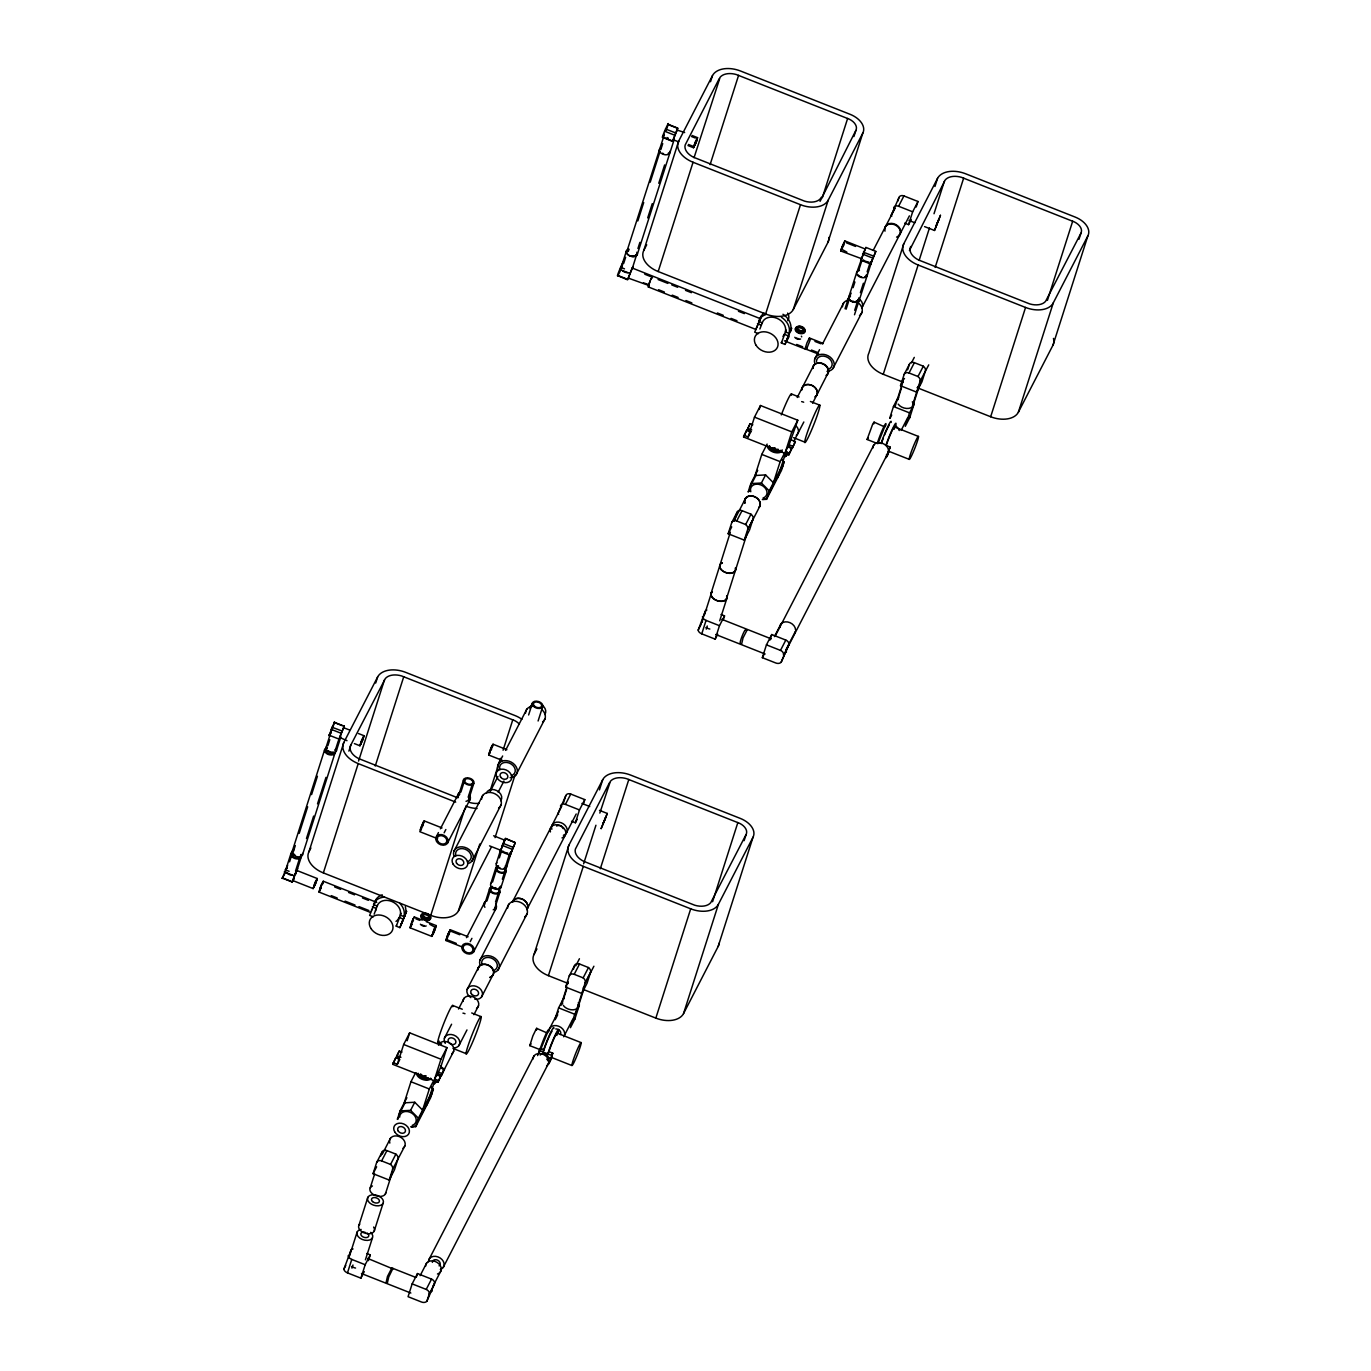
<?xml version="1.0" encoding="UTF-8"?>
<svg xmlns="http://www.w3.org/2000/svg" width="1371" height="1371" viewBox="0 0 1371 1371"><rect width="100%" height="100%" fill="white"/><g stroke="black" fill="none" stroke-linecap="round" stroke-linejoin="round"><path stroke-width="1.5" d="M314.525 885.974L313.136 888.597L292.811 880.559L294.628 874.852L296.89 870.482L317.215 878.52L316.118 882.033M313.136 888.597L314.61 884.072M370.41 912.383L318.912 892.024L320.454 887.191M320.3 887.345L323.282 881.227L323.11 882.307M347 740.683L339.614 737.409L343.555 727.693L349.228 729.869M343.675 727.693L343.521 728.687M363.178 738.815L359.939 745.79L361.019 742.277M358.465 733.536L364.001 735.713L362.921 739.243M391.643 1268.398L387.479 1276.452L386.108 1282.519M392.894 1268.895L367.599 1258.372M433.682 932.64L431.762 936.376L409.98 927.756L411.934 921.655M410.529 926.676L412.5 920.284M422.268 920.095L414.35 916.959L413.271 918.913M437.657 838.726L419.834 831.683L420.64 828.941M442.028 827.93L424.205 820.886L423.725 822.977M431.762 936.376L434.281 928.887M429.757 924.311L435.55 927.516M426.227 921.655L436.132 925.579L435.327 928.321M461.753 946.795L445.901 940.523L446.723 937.781M456.252 943.368L446.346 939.443L447.049 936.804M448.797 932.486L449.842 930.806L449.465 932.486M447.906 934.559L450.271 929.727L449.38 933.051M502.523 760.494L488.659 755.01L490.201 750.177M491.949 746.167L493.029 744.213L492.206 746.972M501.015 849.883L504.699 840.149L504.545 841.16M540.722 1049.895L529.772 1045.645L532.891 1035.842L536.558 1028.319L547.492 1033.151M536.781 1028.319L536.489 1030.049M540.5 1049.895L547.509 1032.569M607.284 813.449L601.149 828.598L607.284 813.449L599.487 810.364M649.031 285.545L628.226 278.09L632.168 268.013L760.494 318.74L756.295 328.457M632.305 268.013L632.134 269.024L636.572 254.817M756.124 329.537L648.26 286.916L649.391 283.026M649.014 284.757L643.462 282.837M678.731 141.899L673.178 139.705L676.88 129.971L684.66 132.559M677.257 129.628L677.103 130.639M695.303 144.212L693.52 147.742L694.977 143.218M694.908 145.12L694.086 145.857M692.047 135.472L697.582 137.666L696.794 140.288M747.178 629.872L743.031 637.926L741.642 643.993M818.933 354.266L805.068 348.782L807.022 342.681L809.438 337.986L823.303 343.47M806.576 349.074L810.518 339.014M806.611 348.371L806.748 347.497M809.438 337.986L809.267 339.065M861.554 258.691L840.851 251.013L841.64 248.391M846.832 252.093L841.417 249.111M856.858 272.332L865.118 248.956L844.93 240.936L844.125 243.558M861.177 259.033L861.331 258.039M876.035 443.004L867.089 439.474L872.796 423.879L874.098 422.148L884.809 426.981M874.098 422.148L873.807 423.879M877.834 443.724L884.843 426.398M934.525 230.465L940.455 215.316L934.525 230.465L924.585 226.626M492.446 746.167L492.258 745.584M697.016 139.551L696.194 140.288M745.687 630.386C745.498 626.787 738.798 643.273 740.391 643.496M844.347 242.821L842.719 245.443M287.67 865.272L282.237 878.434M333.119 726.544L334.524 722.003M515.222 842.754L509.875 855.761L515.222 842.754L505.419 838.281L500.192 851.562M399.886 927.619L406.57 911.338L399.886 927.619L396.219 926.179L396.545 925.151M781.641 341.945L781.367 342.939L786.234 330.085M330.805 732.268L328.954 735.696L334.49 722.003M621.2 268.716C629.049 246.403 610.643 290.035 620.36 270.841M666.066 130.502C674.463 107.983 656.572 148.616 664.387 134.221M505.402 838.692L515.119 842.462M865.906 247.671L860.748 260.37M875.812 251.407L870.379 264.569L875.812 251.407L865.804 247.363M316.427 881.142L316.77 879.616L315.827 881.142M360.727 743.168L360.384 744.693L361.721 742.277M363.212 738.335L363.555 736.827L362.218 739.243M322.459 883.987L322.836 882.307L321.808 883.987M423.382 823.645L423.433 822.274M351.97 1268.158L352.981 1265.022M648.723 285.117L649.083 284.174L648.569 285.785L649.306 285.117M652.185 277.987L652.476 277.062M706.254 629.135L707.265 625.999M297.627 868.614L292.126 882.153L293.925 878.914M344.361 725.91L338.826 739.62L340.676 736.176M667.985 124.504L677.84 128.394L672.561 141.384L662.741 137.391M632.956 266.694L627.575 279.838L617.858 275.691M291.046 853.293L285.871 869.471A5.467 3.445 17.7 0 0 285.751 871.288L285.271 872.573M292.263 851.237L324.773 749.337M289.572 861.828L292.143 853.722M326.092 747.298L331.268 731.12M293.36 851.682L295.313 845.564M299.221 833.328L307.67 806.834M311.577 794.614L317.421 776.26M327.858 745.721L329.794 739.655M295.536 871.013L300.06 856.841M306.47 838.504L313.633 816.071M317.524 803.852L325.99 777.357M296.633 871.459L301.157 857.286M335.107 750.862L338.346 740.751M302.374 855.23L334.901 753.33M336.221 751.308L340.745 737.135M491.178 847.449L458.48 910.807A22.724 14.361 17.7 0 1 430.768 915.348L323.35 872.899A22.673 14.327 17.7 0 1 308.955 851.751L343.83 742.465L377.625 676.983A23.033 14.567 17.7 0 1 405.713 672.373L515.205 715.645A20.137 12.733 17.7 0 1 521.888 719.329M348.885 751.137L350.822 745.053L385.285 678.628A15.561 9.837 17.7 0 1 401.6 675.937L514.519 720.546A12.665 8.003 17.7 0 1 519.386 724.179M375.688 683.049L377.625 676.983M358.568 761.059L384.48 679.862M323.35 872.899L358.225 763.596A22.673 14.327 17.7 0 1 343.83 742.465M375.26 766.012L403.76 676.691M375.14 902.752L376.237 899.342L369.622 915.4L373.272 916.839M374.163 914.131L377.196 906.025A12.408 9.563 27.3 0 1 391.626 901.398A12.408 9.563 27.3 0 1 400.195 915.108L403.862 916.565A16.366 12.613 27.3 0 0 399.612 903.095M396.288 926.162L401.137 913.292M621.286 267.019L626.461 250.824M626.993 251.047L664.198 135.078M623.685 263.403L625.622 257.337M637.841 220.92L643.702 202.565M650.214 182.189L659.965 151.615M660.788 149.679L662.724 143.612M463.672 779.499L458.497 795.694A5.467 3.445 17.7 0 0 458.377 797.511M460.896 792.078L464.769 779.928M637.943 248.494L639.897 242.376M647.712 217.92L652.253 203.662M658.765 183.268L664.627 164.931M637.104 255.04L674.326 139.088M468.162 797.236L472.687 783.064A4.267 2.691 17.7 0 0 467.837 778.625A4.267 2.691 17.7 0 0 465.677 782.807A4.267 2.691 17.7 0 0 472.687 783.064M430.768 915.348L465.009 808.085M468.625 799.687L473.783 783.492A5.467 3.445 17.7 0 0 467.58 777.82A5.467 3.445 17.7 0 0 464.82 783.184A5.467 3.445 17.7 0 0 473.783 783.492M643.804 250.396L678.679 141.11L712.474 75.628A23.033 14.567 17.7 0 1 740.546 71.018L850.037 114.29A20.137 12.733 17.7 0 1 862.822 133.073L827.947 242.376L793.312 309.452A22.724 14.361 17.7 0 1 765.618 313.993L658.183 271.544A22.673 14.327 17.7 0 1 643.804 250.396L646.701 244.792M440.965 1075.858L438.549 1080.537L434.641 1079.011L437.075 1074.316L440.965 1075.858L438.017 1082.216L392.74 1064.324L395.756 1057.829L399.835 1059.423L397.333 1064.256L393.271 1062.645M395.756 1057.829L392.74 1064.324M399.047 1058.412L396.339 1057.349L396.87 1055.67L399.269 1051.009L401.994 1052.088M399.269 1051.009L396.339 1057.349M710.521 81.712L712.474 75.628M397.333 1064.256L403.657 1044.479L409.655 1032.843L446.963 1047.598L440.657 1067.358L436.544 1075.978L437.075 1074.316M407.136 1040.76L409.655 1032.843M490.115 790.827L500.484 758.352M503.071 750.228L512.788 719.792M694.052 157.682L720.118 77.273A15.561 9.837 17.7 0 1 736.45 74.582L849.352 119.191A12.665 8.003 17.7 0 1 856.275 129.354L853.893 136.569M658.183 271.544L693.058 162.258A22.673 14.327 17.7 0 1 678.679 141.11M373.083 1173.696L376.648 1162.505L381.978 1152.188A4.267 3.29 27.3 0 1 386.93 1150.595L395.876 1154.125A5.278 4.062 27.3 0 1 397.916 1159.043L394.505 1169.737L389.175 1180.054L373.083 1173.696L376.631 1166.807M364.275 1271.603L360.899 1278.166L347.48 1272.871A5.278 3.342 17.7 0 1 343.898 1269.1L351.01 1250.181A4.267 2.691 17.7 0 1 353.05 1248.93M370.204 1187.886L374.66 1173.919M458.48 910.807L479.799 844.022M358.945 1225.228L367.856 1197.294M380.778 1155.907L381.978 1152.188M348.56 1257.875L351.01 1250.181M349.571 1255.785L357.197 1231.861M347.48 1272.871L351.764 1259.418A5.278 3.342 17.7 0 1 348.183 1255.647M406.879 1097.691L400.041 1110.938L397.35 1119.387L398.138 1117.862A10.454 8.055 27.3 0 0 398.395 1118.685M415.396 1073.133L410.957 1081.736L404.222 1102.85L414.762 1102.25L422.594 1110.116L429.329 1088.985L433.767 1080.399M528.623 714.959L532.496 702.826M495.034 837.647L515.068 774.906M710.092 164.657L738.592 75.336M389.175 1180.054L392.586 1169.36L404.976 1145.659M385.422 1193.901L392.432 1171.965M374.163 1231.244L383.075 1203.31A8.209 5.193 17.7 0 0 373.735 1194.775A8.209 5.193 17.7 0 0 369.57 1202.83A8.209 5.193 17.7 0 0 383.075 1203.31M365.423 1259.812L372.432 1237.876M538.1 720.992L542.608 706.819A5.467 3.445 17.7 0 0 536.404 701.147A5.467 3.445 17.7 0 0 533.645 706.493A5.467 3.445 17.7 0 0 542.608 706.819M360.899 1278.166L365.183 1264.73L370.273 1254.876L366.76 1253.488M368.422 1260.652L370.273 1254.876M496.302 863.524L500.826 849.352M490.767 883.729L495.925 867.535M489.738 888.339L484.58 904.534A5.467 3.445 17.7 0 0 484.34 905.391M499.352 857.886L501.289 851.802M492.515 882.136L497.039 867.963M486.979 900.918L490.852 888.768M411.506 1126.893L415.721 1126.654L418.412 1118.205L433.356 1089.26L430.734 1086.655M434.641 1079.011L440.965 1059.235L446.963 1047.598M435.207 1079.08L426.998 1104.803A10.66 8.209 27.3 0 1 425.576 1105.643M433.356 1089.26L430.648 1097.708L415.721 1126.654M509.841 852.916L505.316 867.072A4.267 2.691 17.7 0 0 505.419 865.667M502.352 879.188L504.939 871.099M438.017 1082.216L438.549 1080.537M495.531 902.015L498.753 891.904M506.43 867.517L511.589 851.322M500.878 887.723L506.053 871.528M494.691 908.527L499.867 892.332M437.692 1073.75L441.582 1075.292L442.113 1073.613L438.223 1072.088M583.635 803.286L584.8 799.619L570.747 794.066A4.267 3.29 27.3 0 0 565.795 795.66L558.186 813.089A5.278 4.062 27.3 0 0 558.58 814.408M563.515 802.772L565.795 795.66M412.157 1283.873L408.061 1296.692L421.48 1302.004A5.278 4.062 27.3 0 0 426.878 1301.268L434.487 1283.822A4.267 3.29 27.3 0 0 431.539 1279.109L417.487 1273.556L412.157 1283.873L426.21 1289.426A4.267 3.29 27.3 0 1 429.157 1294.138L426.878 1301.268M416.321 1277.224L417.487 1273.556M571.553 821.246L575.392 822.754L579.47 809.935L584.8 799.619M568.297 983.521L548.4 975.655A22.673 14.327 17.7 0 1 534.022 954.507L568.896 845.204L602.692 779.739A23.033 14.567 17.7 0 1 630.78 775.129L740.271 818.401A20.137 12.733 17.7 0 1 753.039 837.184L718.164 946.47L683.546 1013.563A22.724 14.361 17.7 0 1 655.835 1018.105L584.217 989.811M599.453 789.867L602.692 779.739M583.618 863.816L595.939 825.239M599.83 813.072L610.335 781.384A15.561 9.837 17.7 0 1 626.667 778.694L739.586 823.303A12.665 8.003 17.7 0 1 746.492 833.465L744.11 840.68M548.4 975.655L583.292 866.352A22.673 14.327 17.7 0 1 568.896 845.204M760.237 319.546L761.333 316.135L754.718 332.176L758.369 333.633M759.877 328.989L762.293 322.802A12.408 9.563 27.3 0 1 776.723 318.192A12.408 9.563 27.3 0 1 785.292 331.902L788.959 333.342A16.366 12.613 27.3 0 0 781.436 317.232M765.618 313.993L800.493 204.707A22.724 14.361 17.7 0 0 828.204 200.166L862.822 133.073M537.603 1055.601L540.38 1048.249L544.081 1049.723A12.408 1.028 -68.4 0 1 552.067 1031.249M538.529 1054.059L540.38 1048.249M600.309 868.768L628.826 779.448M554.947 1019.39L558.614 1007.874L562.847 999.665A5.278 3.342 17.7 0 1 564.218 998.465M565.675 987.103L569.256 975.912L574.569 965.595A4.267 3.29 27.3 0 1 579.539 964.002L588.485 967.549A5.278 4.062 27.3 0 1 590.507 972.467L587.096 983.161L581.784 993.461L565.675 987.103L568.331 981.944M561.013 1005.423L566.874 986.914M563.447 999.305L566.634 989.331M573.386 969.331L574.569 965.595M791.787 448.523L789.37 453.201L785.48 451.659L787.897 446.98L791.787 448.523L788.839 454.881L743.562 436.989L746.578 430.477L750.657 432.088L748.155 436.921L744.093 435.31M746.578 430.477L743.562 436.989M751.239 431.608L747.161 429.997L750.108 423.673L752.816 424.753M820.047 201.348L855.83 130.485M750.108 423.673L747.161 429.997M822.36 197.595L847.638 118.437M748.155 436.921L754.478 417.144L760.477 405.508L797.785 420.246L788.514 446.415L792.404 447.957L795.369 441.565L791.478 440.022M550.251 1060.863L552.719 1053.134L548.846 1063.879L551.708 1057.538A12.408 1.028 -68.4 0 1 552.719 1053.134L548.931 1051.626L547.783 1053.871A16.366 1.354 -68.4 0 1 555.769 1033.837A16.366 1.354 -68.4 0 1 558.186 1032.534M759.226 409.466L760.477 405.508M793.312 309.452L828.204 200.166M781.316 342.956L784.966 344.412L791.65 328.115L790.536 331.611M579.162 1005.646L574.723 1014.232L570.439 1027.684L574.86 1019.099L579.162 1005.646A4.267 2.691 17.7 0 0 578.254 1002.767M728.172 533.765L731.754 522.574L737.067 512.257A4.267 3.29 27.3 0 1 742.037 510.663L750.982 514.211A5.278 4.062 27.3 0 1 753.022 519.129L749.611 529.806L744.282 540.123L728.172 533.765L731.72 526.892M590.507 972.467L585.194 982.784L575.083 1014.883A8.209 5.193 17.7 0 0 575.443 1013.563M717.719 634.225L715.182 639.143L701.763 633.848A5.278 3.342 17.7 0 1 698.182 630.077L705.294 611.158A4.267 2.691 17.7 0 1 706.87 610.009M578.031 1007.308L584.389 987.377M701.609 622.691L705.294 611.158M711.241 592.752L730.349 532.188M704.488 614.774L711.48 592.838M734.685 519.712L737.067 512.257M701.763 633.848L706.048 620.395A5.278 3.342 17.7 0 1 702.466 616.624M757.7 470.356L750.862 483.603L748.172 492.052L748.96 490.527A10.454 8.055 27.3 0 0 749.217 491.349M767.109 444.084L761.779 454.401L755.044 475.514L765.584 474.914L773.415 482.763L780.15 461.65L784.589 453.064M744.282 540.123L747.692 529.446L753.022 519.129M726.459 598.767L747.503 532.119M719.706 620.789L726.699 598.853M715.182 639.143L719.467 625.707L724.539 615.87L721.026 614.482M723.322 619.709L724.539 615.87M762.327 499.558L766.543 499.318L769.234 490.869L784.178 461.924L781.556 459.302M785.48 451.659L791.787 431.882L797.785 420.246M785.412 453.664L777.82 477.468A10.66 8.209 27.3 0 1 776.414 478.308M784.178 461.924L781.47 470.373L766.543 499.318M788.839 454.881L789.37 453.201M792.404 447.957L795.369 441.565M845.033 308.732L856.824 272.075M846.13 309.178L849.369 299.049M853.088 287.67L854.904 281.998M858.606 270.738L861.845 260.627M854.699 310.274L857.92 300.163M860.388 292.691L863.422 283.214M867.158 271.835L870.396 261.724M854.51 314.764L859.034 300.592M859.086 300.712L872.145 260.13A5.467 3.445 17.7 0 1 871.562 260.867M891.75 216.292A5.278 4.062 27.3 0 1 891.373 214.973L898.965 197.527A4.267 3.29 27.3 0 1 903.917 195.933L917.97 201.486L916.222 206.987M897.834 201.091L898.965 197.527M762.345 657.686L766.44 644.85L771.77 634.533L785.806 640.086A4.267 3.29 27.3 0 1 788.771 644.798L781.162 662.244A5.278 4.062 27.3 0 1 775.763 662.981L762.345 657.686L764.127 654.241M770.005 640.034L771.77 634.533M904.723 223.113L908.562 224.638L912.658 211.802L917.97 201.486M655.835 1018.105L690.71 908.819A22.724 14.361 17.7 0 0 718.421 904.26L753.039 837.184M917.062 387.667L990.667 416.75A22.724 14.361 17.7 0 0 1018.379 412.208L1052.997 345.132L1087.889 235.829A20.137 12.733 17.7 0 0 1075.104 217.046L965.612 173.774A23.033 14.567 17.7 0 0 937.524 178.384L903.746 243.867L868.854 353.152A22.673 14.327 17.7 0 0 883.25 374.3L903.146 382.166M909.436 250.516L945.185 180.029A15.561 9.837 17.7 0 1 961.517 177.339L1074.418 221.948A12.665 8.003 17.7 0 1 1081.325 232.11L1078.943 239.325M781.162 662.244L788.771 644.798M934.953 186.49L937.524 178.384M712.594 901.707L737.855 822.531M919.118 260.439L929.469 227.946M934.011 213.739L944.379 181.263M883.25 374.3L918.124 264.997A22.673 14.327 17.7 0 1 903.746 243.867M683.546 1013.563L718.421 904.26M935.159 267.414L963.659 178.093M889.779 418.035L893.464 406.519L897.697 398.31A5.278 3.342 17.7 0 1 898.691 397.299M900.524 385.748L904.089 374.557L909.419 364.24A4.267 3.29 27.3 0 1 914.371 362.664L923.317 366.194A5.278 4.062 27.3 0 1 925.356 371.113L921.946 381.806L916.616 392.123L900.524 385.748L903.181 380.59M895.246 406.005L902.975 381.584M901.467 387.976L897.645 399.955A8.209 5.193 17.7 0 1 898.536 398.841M907.619 369.844L909.419 364.24M913.994 404.291L909.556 412.877L905.271 426.33L909.71 417.744L913.994 404.291A4.267 2.691 17.7 0 0 913.72 402.131M912.469 405.542L920.027 381.429L928.733 364.875M912.863 405.97L921.141 380.024M990.667 416.75L1025.559 307.464A22.724 14.361 17.7 0 0 1053.271 302.905L1087.889 235.829M1047.427 300.352L1072.688 221.194M1018.379 412.208L1053.271 302.905M887.568 454.692L886.163 457.708L890.036 446.963L886.266 445.472A12.408 1.028 -68.4 0 1 892.315 430.271A12.408 1.028 -68.4 0 1 894.149 429.277M332.485 728.549L331.902 730.058M664.541 131.205L674.412 135.095M872.436 257.988L862.565 254.081M314.233 885.066L313.582 887.483L316.393 881.604M320.06 888.305L319.683 890.653M322.134 884.963L322.802 883.318M420.297 829.609L420.983 827.964M693.949 145.789L695.337 142.036M489.807 751.291L489.087 753.93L489.738 753.073M491.881 747.949L492.549 746.304M697.154 139.602L695.234 144.641M435.652 927.653L433.065 934.285M841.28 249.059L841.948 247.483M371.438 910.344L371.781 909.333M360.762 742.705L361.396 741.283M420.726 828.375L421.377 826.867M422.645 825.719L423.056 824.622M696.759 140.75L695.765 143.372M412.808 921.792L413.459 920.284M649.151 283.591L649.854 281.758M649.408 283.18L650.368 280.421M435.241 928.887L434.179 931.68M446.792 937.216L447.46 935.69M448.728 934.559L449.122 933.462M841.674 247.911L842.308 246.489M843.456 245.443L843.833 244.449M350.822 745.053L350.308 746.372A15.184 9.597 17.7 0 0 358.619 758.557L457.708 797.819M361.224 741.42L361.755 740.1M362.184 741.42L362.715 740.1M314.439 884.209L315.501 881.604M315.913 882.89L314.867 885.495M421.223 827.004L421.788 825.582M422.251 827.004L422.799 825.582M490.047 750.331L490.612 748.909M491.075 750.331L491.641 748.909M433.767 930.395L432.208 935.296L432.842 934.422M447.306 935.845L448.437 933.051M448.334 935.845L448.883 934.422M788.856 335.964L787.914 338.329M842.154 246.626L842.668 245.306M843.096 246.626L843.628 245.306M910.738 246.454L910.224 247.774A15.184 9.597 17.7 0 0 918.519 259.959L1029.621 303.882A15.252 9.631 17.7 0 0 1045.627 301.26L1080.896 233.241M361.79 740.237L364.001 735.713M315.004 883.027L317.215 878.52M320.865 885.923L321.431 884.552M320.763 888.716L321.277 887.191M695.371 142.19L695.868 140.75M421.822 825.719L423.399 821.966M650.214 280.798L650.917 279.136M490.647 749.046L491.178 747.538M295.091 873.995L295.502 873.104M320.386 889.282L320.831 888.305M695.8 141.179L697.582 137.666M650.779 279.427L651.431 277.987M376.888 906.471L377.436 905.237M422.285 824.622L424.067 820.886M421.12 829.609L421.737 827.964M444.135 832.814L445.849 829.506M412.448 920.695L413.065 919.05M411.9 924.037L410.752 926.385M411.283 925.682L411.831 924.448M491.109 747.949L491.726 746.304M434.23 929.298L434.847 927.653M447.203 938.45L447.82 936.804M470.219 941.654L471.915 938.347M788.942 333.753L786.354 341.122L787.434 339.357M843.131 244.449L844.793 240.936M842.634 247.483L840.851 251.013M319.717 890.944L320.197 889.95M651.328 278.21L651.876 277.062M420.64 830.603L421.308 828.941M491.555 746.972L492.223 745.293M490.133 752.268L488.659 755.01M412.877 919.718L414.213 916.959M434.658 928.321L435.327 926.659M446.706 939.443L447.374 937.781M842.24 248.391L841.297 249.899M331.816 727.144L341.756 730.897M863.319 252.195L873.241 255.983M282.272 878.434L284.877 873.447M308.955 851.751L310.891 848.015M719.312 78.507L685.157 145.018A15.184 9.597 17.7 0 0 693.452 157.219L804.554 201.126A15.252 9.631 17.7 0 0 820.561 198.504L821.349 197.287M436.509 836.327L438.446 832.574M440.382 828.821L458.771 793.175M447.357 843.405A6.495 5.004 27.3 0 0 441.856 834.613A6.495 5.004 27.3 0 0 436.595 841.571A6.495 5.004 27.3 0 0 447.357 843.405L470.219 799.104M497.827 765.344L502.643 756.004M505.556 750.383L526.824 709.15M453.818 851.545L482.815 795.334M490.338 791.221L497.999 776.363M498.17 792.198L503.945 781.007M516.079 774.804L545.092 718.593M472.07 860.988L501.083 804.794M466.466 937.661L484.854 902.015M784.966 344.412L788.856 336.872M473.441 952.245A6.495 5.004 27.3 0 0 467.939 943.454A6.495 5.004 27.3 0 0 462.661 950.411A6.495 5.004 27.3 0 0 473.441 952.245L496.302 907.945M398.704 1115.171L405.268 1102.421M479.884 960.368L508.898 904.175M382.235 1154.262L390.529 1138.187M467.065 989.536L478.89 966.658M565.606 834.493L526.892 909.504A8.209 6.324 27.3 0 0 522.951 899.41A8.209 6.324 27.3 0 0 512.394 902.067L551.142 827.021M551.776 825.839L561.733 806.217M458.531 1009.005L464.066 998.294M444.393 1038.19L451.59 1024.223M560.465 805.977A4.267 3.29 27.3 0 1 565.435 804.383L570.747 794.066M376.648 1162.505A4.267 3.29 27.3 0 1 381.618 1160.911L386.93 1150.595M400.041 1110.938L410.58 1110.356L414.762 1102.25M392.586 1169.36A5.278 4.062 27.3 0 0 390.564 1164.442L395.876 1154.125M441.908 1074.11L453.715 1051.214M481.529 997.025L493.337 974.13M566.223 833.328L576.197 813.997M417.058 1122.421L432.002 1093.492M441.582 1075.292L444.547 1068.9L440.657 1067.358M473.903 1014.694L478.513 1005.766M458.857 1045.679L466.98 1029.929M343.898 1269.1L345.783 1265.45M498.153 969.828L527.167 913.634M575.392 822.754L577.157 819.327M814.734 359.031L819.55 349.674M822.463 344.052L843.731 302.82M749.526 487.836L756.106 475.086M797.219 397.504L813.689 365.354M891.373 214.973L894.92 208.084M851.168 293.12L847.278 300.66A8.209 6.324 27.3 0 1 849.215 298.073M873.327 250.173L894.92 208.392M734.565 519.678L745.618 498.256M893.635 207.844A4.267 3.29 27.3 0 1 898.605 206.25L903.917 195.933M731.754 522.574A4.267 3.29 27.3 0 1 736.707 520.98L742.037 510.663M750.862 483.603L761.402 483.02L765.584 474.914M609.547 782.618L575.374 849.129A15.184 9.597 17.7 0 0 583.669 861.314L694.789 905.237A15.252 9.631 17.7 0 0 710.795 902.598L746.047 834.579M747.692 529.446A5.278 4.062 27.3 0 0 745.653 524.527L750.982 514.211M812.609 403.194L828.153 372.826M861.725 308.149L909.384 215.881M749.029 527.167L760.082 505.745M793.655 441.582L803.834 421.994M832.985 368.473L861.999 312.28M698.182 630.077L700.992 624.61A4.267 2.691 17.7 0 1 701.198 624.302M767.897 495.085L782.824 466.157M908.562 224.638L911.218 219.48M534.022 954.507L536.918 948.886M575.751 965.887L579.436 958.74M569.256 975.912A4.267 3.29 27.3 0 1 574.209 974.318L579.539 964.002M420.143 1275.63L426.604 1263.119M428.695 1260.035L534.107 1055.807M549.24 1029.313L558.443 1011.455M555.169 1019.681L557.706 1014.763M544.081 1049.723L542.933 1051.951A16.366 1.354 -68.4 0 1 550.199 1033.426A16.366 1.354 -68.4 0 1 553.781 1028.627M585.194 982.784A5.278 4.062 27.3 0 0 583.155 977.866L588.485 967.549M426.21 1289.426L431.539 1279.109M587.439 978.723L593.9 966.229M432.756 1286.684L441.051 1270.609M429.157 1294.138L434.487 1283.822M443.159 1267.524L548.571 1063.279M564.458 1035.328L572.752 1019.27M911.509 362.749L914.286 357.385M904.089 374.557A4.267 3.29 27.3 0 1 909.042 372.981L914.371 362.664M774.426 636.607L780.87 624.113M775.061 636.384L873.841 444.975M890.019 418.326L891.716 415.036M920.027 381.429A5.278 4.062 27.3 0 0 917.987 376.511L923.317 366.194M783.441 655.115A4.267 3.29 27.3 0 0 780.493 650.402L785.806 640.086M786.114 649.443L795.334 631.585A8.209 6.324 27.3 0 1 794.58 633.059M784.623 653.333L888.288 452.464M901.141 430.408L907.585 417.915M677.754 128.137L667.9 124.23M340.351 736.758L339.597 737.752M293.565 879.548L292.931 880.559M649.066 285.836L648.26 286.916M319.991 890.087L319.049 892.024M410.786 926.676L410.118 927.756M435.053 927.516L436.132 925.579M446.98 938.587L446.038 940.523M531.057 1043.914L529.772 1045.645M868.374 437.743L867.089 439.474M387.359 1283.016L388.747 1276.949L392.929 1268.381M889.042 451.385L887.328 455.48L890.036 446.963A12.408 1.028 -68.4 0 0 889.042 451.385L909.213 459.354M898.605 206.25L912.658 211.802M909.007 220.457L914.851 222.77M691.601 136.569L695.303 138.043M665.466 128.943L675.337 132.833M688.413 144.452L693.966 146.628M687.968 145.549L693.52 147.742M662.656 137.117L672.527 141.024M693.058 162.258L800.493 204.707M918.124 264.997L1025.559 307.464M846.318 242.77L855.573 246.42M860.645 260.079L870.516 263.986M909.042 372.981L917.987 376.511M644.798 274.234L650.334 276.428M814.94 341.413L820.886 343.761M658.08 279.53L667.883 283.403M671.807 284.945L677.685 287.276M685.534 290.378L691.412 292.691M738.472 311.303L744.367 313.616M762.293 322.802L758.626 321.362A16.366 12.613 27.3 0 1 765.806 314.576M620.549 267.276L624.49 268.836M757.443 323.676L761.111 325.116M787.759 335.655L784.109 334.216A12.408 9.563 27.3 0 1 782.961 336.426M619.675 269.419L629.546 273.326M658.508 289.709L664.387 292.04M672.236 295.142L678.114 297.456M685.963 300.557L691.841 302.888M717.341 312.965L723.22 315.279M731.069 318.38L736.947 320.711M811.443 350.051L817.39 352.398M796.705 344.447L802.652 346.794M784.383 340.831L806.165 349.434M617.773 275.417L627.644 279.324M893.464 406.519L909.556 412.877M894.526 426.998L918.484 436.458A12.408 1.028 -68.4 0 1 911.972 454.932A12.408 1.028 -68.4 0 1 911.098 452.327A12.408 1.028 -68.4 0 1 918.484 436.458M791.495 393.991L799.07 396.973M810.398 401.463L819.858 405.199A20.034 1.645 -68.4 0 1 809.336 435.035A20.034 1.645 -68.4 0 1 807.93 430.802A20.034 1.645 -68.4 0 1 819.858 405.199M754.478 417.144L791.787 431.882M793.552 437.675L804.897 442.165M747.692 428.335L751.771 429.946M789.045 444.735L792.935 446.278M761.779 454.401L780.15 461.65M736.707 520.98L745.653 524.527M721.883 619.349L771.256 638.869M706.048 620.395L719.467 625.707M766.44 644.85L780.493 650.402M715.748 634.499L765.138 654.018M493.029 744.213L506.893 749.697M581.955 803.44L589.753 806.525M565.435 804.383L579.47 809.935M334.318 722.294L344.172 726.184M334.404 722.551L342.287 725.67M330.959 729.252L340.831 733.159M354.386 743.596L359.939 745.79M329.074 735.182L338.945 739.072M358.225 763.596L455.703 802.121M583.292 866.352L690.71 908.819M493.611 835.779L504.699 840.149M502.831 843.268L512.685 847.175M502.009 845.273L511.88 849.18M489.533 845.856L500.621 850.226M500.107 851.271L509.961 855.178M574.209 974.318L583.155 977.866M450.271 929.727L468.094 936.77M449.842 930.806L459.748 934.731M323.282 881.227L376.751 902.375M415.893 918.827L419.852 920.387M334.73 887.003L340.659 889.351M348.594 892.487L354.523 894.835M362.458 897.971L368.388 900.319M285.134 869.745L289.092 871.305M377.196 906.025L373.529 904.569A16.366 12.613 27.3 0 1 384.463 897.114M284.277 871.887L294.131 875.795M372.346 906.882L376.014 908.322A12.408 9.563 27.3 0 0 375.637 910.858M402.68 918.861L399.012 917.422A12.408 9.563 27.3 0 1 396.013 921.398M331.234 895.64L337.18 897.988M345.098 901.124L355.003 905.031M358.962 906.608L368.868 910.515M282.357 877.886L292.229 881.793M282.443 878.143L292.314 882.05M558.614 1007.874L574.723 1014.232M557.192 1033.151L581.167 1042.628A12.408 1.028 -68.4 0 1 574.638 1061.103A12.408 1.028 -68.4 0 1 573.781 1058.498A12.408 1.028 -68.4 0 1 581.167 1042.628M452.807 1005.491L462.267 1009.227M471.71 1012.963L481.17 1016.699A20.034 1.645 -68.4 0 1 470.647 1046.519A20.034 1.645 -68.4 0 1 469.242 1042.303A20.034 1.645 -68.4 0 1 481.17 1016.699M539.231 1050.494L551.57 1055.362M551.708 1057.538L571.896 1065.524M437.863 1042.457L441.633 1043.948M452.978 1048.438L466.209 1053.665M403.657 1044.479L440.965 1059.235M396.87 1055.67L400.949 1057.281M410.957 1081.736L429.329 1088.985M381.618 1160.911L390.564 1164.442M391.66 1267.884L415.036 1277.121M351.764 1259.418L365.183 1264.73M361.464 1273.522L410.854 1293.042M761.402 483.02L769.234 490.869M410.58 1110.356L418.412 1118.205M399.629 1117.211A8.689 6.701 27.3 0 1 412.003 1113.252A8.689 6.701 27.3 0 1 412.191 1125.402M416.51 1125.111A10.66 8.209 27.3 0 1 415.105 1125.968M414.316 1126.277A10.66 8.209 27.3 0 1 410.734 1126.791M733.862 521.34A8.209 5.193 17.7 0 1 734.222 520.037M735.404 567.902A8.209 5.193 17.7 0 1 725.208 572.273A8.209 5.193 17.7 0 1 722.209 562.693M858.16 299.598A4.267 2.691 17.7 0 1 855.932 301.517M853.842 301.449A4.267 2.691 17.7 0 1 852.779 301.123M865.409 276.462A4.267 2.691 17.7 0 1 864.707 276.891M861.742 277.062A4.267 2.691 17.7 0 1 859.686 276.257M858.863 275.64A4.267 2.691 17.7 0 1 858.246 274.937M866.061 275.211A4.267 2.691 17.7 0 1 865.872 275.879M867.072 274.269A5.467 3.445 17.7 0 1 860.971 277.405A5.467 3.445 17.7 0 1 857.406 271.355M858.297 270.807A5.467 3.445 17.7 0 1 859.428 270.481M858.726 297.935A5.467 3.445 17.7 0 1 856.875 302.237A5.467 3.445 17.7 0 1 849.814 300.095A5.467 3.445 17.7 0 1 850.448 295.433A5.467 3.445 17.7 0 0 852.368 301.689A5.467 3.445 17.7 0 0 859.154 298.775M750.76 491.743A8.689 6.701 27.3 0 1 755.815 484.203A8.689 6.701 27.3 0 1 766.235 489.601A8.689 6.701 27.3 0 1 763.013 498.067M767.332 497.776A10.66 8.209 27.3 0 1 763.407 499.352M669.751 151.324A5.467 3.445 17.7 0 1 662.964 154.238A5.467 3.445 17.7 0 1 660.976 147.862M636.761 252.264A5.467 3.445 17.7 0 1 634.893 256.566A5.467 3.445 17.7 0 1 627.832 254.423A5.467 3.445 17.7 0 1 628.466 249.762M636.007 254.612A4.267 2.691 17.7 0 1 635.544 255.177M634.842 255.606A4.267 2.691 17.7 0 1 631.86 255.777M628.089 251.476A4.267 2.691 17.7 0 1 628.552 250.91M668.688 152.815A4.267 2.691 17.7 0 1 668.243 153.381M663.495 153.672A4.267 2.691 17.7 0 1 662.519 153.175M796.123 425.901A8.209 6.324 27.3 0 1 796.277 435.293M787.451 452.413A8.209 6.324 27.3 0 1 785.223 456.714A8.209 6.324 27.3 0 0 787.314 452.361M883.352 438.035A12.408 1.028 -68.4 0 0 881.416 443.553L877.714 442.079A12.408 1.028 -68.4 0 1 883.764 426.895A12.408 1.028 -68.4 0 1 885.597 425.901M884.535 435.018A12.408 1.028 -68.4 0 1 889.385 425.079M886.266 444.255A16.366 1.354 -68.4 0 1 893.738 426.364A16.366 1.354 -68.4 0 1 895.503 426.364M881.416 442.353A16.366 1.354 -68.4 0 1 888.237 425.764A16.366 1.354 -68.4 0 1 891.116 422.457M760.168 318.398A16.366 12.613 27.3 0 1 764.127 313.154M782.978 314.267A16.366 12.613 27.3 0 1 790.484 330.377M787.605 313.085A9.391 7.232 27.3 0 1 787.708 320.677M884.998 231.151A8.209 6.324 27.3 0 1 889.779 224.039A8.209 6.324 27.3 0 1 899.633 229.128A8.209 6.324 27.3 0 1 896.565 237.132M912.332 401.789A8.209 5.193 17.7 0 1 908.939 408.369A8.209 5.193 17.7 0 1 898.176 404.119M909.641 415.944A4.267 2.691 17.7 0 1 909.71 417.744M918.844 385.594A8.209 5.193 17.7 0 1 917.953 386.691M903.609 379.578A8.209 5.193 17.7 0 1 904.5 378.482M895.52 425.901A8.209 6.324 27.3 0 1 899.239 430.545M1053.442 338.431A20.137 12.733 17.7 0 1 1052.997 345.132M872.83 448.111A8.209 6.324 27.3 0 1 883.592 443.827A8.209 6.324 27.3 0 1 886.3 455.086M782.036 451.419A8.209 5.193 17.7 0 1 772.918 451.967A8.209 5.193 17.7 0 1 767.332 445.609M828.77 237.44A20.137 12.733 17.7 0 1 827.947 242.376M709.835 629.032A8.209 5.193 17.7 0 1 705.894 627.49M702.209 622.074A8.209 5.193 17.7 0 1 702.569 620.755M726.887 596.128A8.209 5.193 17.7 0 1 717.701 600.841A8.209 5.193 17.7 0 1 712.372 591.741M812.695 368.491A8.209 6.324 27.3 0 1 823.457 364.206A8.209 6.324 27.3 0 1 826.165 375.465M801.641 389.912A8.209 6.324 27.3 0 1 812.403 385.628A8.209 6.324 27.3 0 1 815.111 396.887M884.981 228.803A8.209 6.324 27.3 0 1 895.743 224.518A8.209 6.324 27.3 0 1 898.451 235.778M858.674 298.638A8.209 6.324 27.3 0 1 861.691 308.184M744.916 503.157A8.209 6.324 27.3 0 1 753.399 496.336A8.209 6.324 27.3 0 1 759.328 507.201M786.491 651.928A5.278 4.062 27.3 0 1 785.017 652.853M779.876 627.25A8.209 6.324 27.3 0 1 787.622 621.954A8.209 6.324 27.3 0 1 795.574 629.923M627.558 251.253A4.267 2.691 17.7 0 1 628.706 250.259M627.49 272.692A5.467 3.445 17.7 0 1 622.434 270.687M621.046 267.876A5.467 3.445 17.7 0 1 621.868 266.282M636.812 253.961A5.467 3.445 17.7 0 1 628.655 255.297A5.467 3.445 17.7 0 1 629.066 249.214M858.109 299.478A4.267 2.691 17.7 0 1 857.458 300.729M856.772 301.157A4.267 2.691 17.7 0 1 855.881 301.414M850.02 297.027A4.267 2.691 17.7 0 1 850.466 296.462M781.316 414.899A20.034 1.645 -68.4 0 1 791.461 395.259M801.641 401.634A8.209 6.324 27.3 0 1 803.68 402.217M801.744 389.93A8.209 6.324 27.3 0 1 812.506 385.645A8.209 6.324 27.3 0 1 815.214 396.905M668.311 138.145A5.467 3.445 17.7 0 1 667.06 137.528M735.559 568.108A8.209 5.193 17.7 0 1 727.418 573.112A8.209 5.193 17.7 0 1 720.152 564.835M721.026 563.721A8.209 5.193 17.7 0 1 722.38 562.898M726.647 596.042A8.209 5.193 17.7 0 1 717.461 600.772A8.209 5.193 17.7 0 1 712.115 591.655M868.237 261.81A5.467 3.445 17.7 0 1 863.164 259.805M744.83 503.003A8.209 6.324 27.3 0 1 753.313 496.182A8.209 6.324 27.3 0 1 759.243 507.047M778.437 449.397A7.66 4.833 17.7 0 1 776.5 449.14M774.598 448.574A7.66 4.833 17.7 0 1 772.833 447.7M775.232 448.077A3.273 2.074 17.7 0 1 774.495 447.7M780.75 450.391A6.941 4.387 17.7 0 1 769.611 445.986M782.258 449.945A6.941 4.387 17.7 0 1 774.649 451.625A6.941 4.387 17.7 0 1 769.08 445.969M816.482 361.481A8.209 6.324 27.3 0 1 828.17 357.745A8.209 6.324 27.3 0 1 828.358 369.227M812.986 368.251A8.209 6.324 27.3 0 1 823.748 363.983A8.209 6.324 27.3 0 1 826.473 375.226M814.802 363.366A10.368 7.986 27.3 0 1 821.657 354.301A10.368 7.986 27.3 0 1 833.894 362.287A10.368 7.986 27.3 0 1 827.021 371.352M857.235 302.066A10.368 7.986 27.3 0 1 859.497 315.587M842.462 306.796A10.368 7.986 27.3 0 1 847.312 300.369M801.435 327.532A3.805 2.399 17.7 0 1 803.44 331.576A3.805 2.399 17.7 0 1 797.614 330.839A3.805 2.399 17.7 0 1 798.625 327.172M799.533 327.121A3.805 2.399 17.7 0 1 800.493 327.241M798.676 338.671A2.879 1.817 17.7 0 1 796.585 338.037M804.451 329.623A5.004 3.17 17.7 0 1 802.738 333.547A5.004 3.17 17.7 0 1 796.26 331.593A5.004 3.17 17.7 0 1 796.842 327.309M801.589 327.48A5.004 3.17 17.7 0 1 802.738 328.063M802.618 332.605A3.805 2.399 17.7 0 1 796.859 330.857M799.327 327.772A3.805 2.399 17.7 0 1 800.287 327.892M801.23 328.166A3.805 2.399 17.7 0 1 802.104 328.612M800.578 339.014A3.805 2.399 17.7 0 1 794.803 337.283M801.35 336.203A3.805 2.399 17.7 0 1 801.692 336.872M499.867 769.577A8.209 6.324 27.3 0 1 504.648 762.465A8.209 6.324 27.3 0 1 514.502 767.554A8.209 6.324 27.3 0 1 511.452 775.558M497.879 769.679A10.368 7.986 27.3 0 1 504.751 760.614A10.368 7.986 27.3 0 1 516.97 768.6A10.368 7.986 27.3 0 1 510.115 777.683M542.402 710.075A10.368 7.986 27.3 0 1 542.573 721.917M525.556 713.109A10.368 7.986 27.3 0 1 532.788 706.271M530.08 708.704A8.209 6.324 27.3 0 1 532.308 704.403M541.768 704.968A8.209 6.324 27.3 0 1 544.784 714.514M455.858 855.761A8.209 6.324 27.3 0 1 460.639 848.649A8.209 6.324 27.3 0 1 470.493 853.739A8.209 6.324 27.3 0 1 467.442 861.742M453.87 855.881A10.368 7.986 27.3 0 1 459.919 846.884A10.368 7.986 27.3 0 1 472.361 853.328A10.368 7.986 27.3 0 1 468.488 863.439M481.547 799.31A10.368 7.986 27.3 0 1 495.154 793.895A10.368 7.986 27.3 0 1 498.564 808.102M486.311 793.226A8.209 6.324 27.3 0 1 496.833 790.621A8.209 6.324 27.3 0 1 500.775 800.698M469.55 795.009A6.495 5.004 27.3 0 1 468.659 801.178M458.222 797.065A6.495 5.004 27.3 0 1 459.748 792.249M459.422 794.837A5.158 3.976 27.3 0 1 459.902 793.912M468.745 797.871A5.467 3.445 17.7 0 1 466.003 801.298M481.941 964.601A8.209 6.324 27.3 0 1 486.722 957.489A8.209 6.324 27.3 0 1 496.576 962.579A8.209 6.324 27.3 0 1 493.509 970.582M478.153 969.605A8.209 6.324 27.3 0 1 489.841 965.87A8.209 6.324 27.3 0 1 490.013 977.352M479.953 964.721A10.368 7.986 27.3 0 1 485.985 955.724A10.368 7.986 27.3 0 1 498.427 962.168A10.368 7.986 27.3 0 1 494.571 972.279M507.63 908.133A10.368 7.986 27.3 0 1 521.22 902.735A10.368 7.986 27.3 0 1 524.647 916.942M526.858 909.539A8.209 6.324 27.3 0 0 522.917 899.445A8.209 6.324 27.3 0 0 512.428 902.015M335.141 752.473A5.467 3.445 17.7 0 1 326.984 753.81A5.467 3.445 17.7 0 1 327.395 747.726M302.494 853.43A5.467 3.445 17.7 0 1 295.725 856.327A5.467 3.445 17.7 0 1 293.737 849.951M333.976 752.216A4.267 2.691 17.7 0 1 328.08 753.519A4.267 2.691 17.7 0 1 327.035 748.772M301.277 854.801A4.267 2.691 17.7 0 1 300.815 855.367M295.091 855.161A4.267 2.691 17.7 0 1 293.274 853.088M333.067 752.113A4.267 2.691 17.7 0 1 330.977 752.045M329.914 751.719A4.267 2.691 17.7 0 1 328.097 750.623M335.209 749.457A4.267 2.691 17.7 0 1 335.295 750.194M331.148 732.919A5.467 3.445 17.7 0 1 331.028 731.977M336.341 749.491A5.467 3.445 17.7 0 1 330.24 752.628A5.467 3.445 17.7 0 1 326.692 746.578M300.249 856.172A4.267 2.691 17.7 0 1 294.851 857.698A4.267 2.691 17.7 0 1 292.606 853.156M295.999 873.481A5.467 3.445 17.7 0 1 295.416 874.218M292.074 875.161A5.467 3.445 17.7 0 1 287.019 873.156M286.453 868.751A5.467 3.445 17.7 0 1 287.344 868.203M300.815 854.51A5.467 3.445 17.7 0 1 298.947 858.812A5.467 3.445 17.7 0 1 291.886 856.669A5.467 3.445 17.7 0 1 292.52 852.008M477.074 808.496A22.724 14.361 17.7 0 1 465.66 806.062M479.13 803.235A15.252 9.631 17.7 0 1 469.722 802.481M719.055 943.265A20.137 12.733 17.7 0 1 718.164 946.47M373.632 1227.062A8.209 5.193 17.7 0 1 366.194 1233.506A8.209 5.193 17.7 0 1 359.819 1224.114M550.439 831.923A8.209 6.324 27.3 0 1 555.204 824.794A8.209 6.324 27.3 0 1 565.058 829.901A8.209 6.324 27.3 0 1 562.007 837.904M551.827 829.284A8.209 6.324 27.3 0 1 556.592 822.154A8.209 6.324 27.3 0 1 566.446 827.261A8.209 6.324 27.3 0 1 563.395 835.265M556.575 826.028A4.113 3.17 27.3 0 1 563.155 828.632M533.113 1058.943A8.209 6.324 27.3 0 1 543.876 1054.659A8.209 6.324 27.3 0 1 546.583 1065.901M428.455 1261.714A8.209 6.324 27.3 0 1 440.142 1257.978A8.209 6.324 27.3 0 1 440.331 1269.46M432.379 1262.383A4.113 3.17 27.3 0 1 437.76 1260.24A4.113 3.17 27.3 0 1 439.114 1265.861M586.531 980.505A8.209 6.324 27.3 0 1 585.76 981.979M578.202 1004.583A8.209 5.193 17.7 0 1 573.147 1009.827A8.209 5.193 17.7 0 1 563.344 1005.474M562.624 1004.035A8.209 5.193 17.7 0 1 562.813 1001.31M575.032 1018.053A4.267 2.691 17.7 0 1 574.86 1019.099M583.995 986.949A8.209 5.193 17.7 0 1 583.121 988.045M549 1030.992A8.209 6.324 27.3 0 1 558.785 1026.262A8.209 6.324 27.3 0 1 563.704 1036.802M555.786 1028.953A4.113 3.17 27.3 0 1 559.934 1030.838A4.113 3.17 27.3 0 1 560.276 1034.557M432.208 1290.951A5.278 4.062 27.3 0 1 431.162 1291.705M425.593 1266.256A8.209 6.324 27.3 0 1 437.28 1262.52A8.209 6.324 27.3 0 1 437.452 1274.019M355.552 1268.055A8.209 5.193 17.7 0 1 351.61 1266.496M370.701 1232.34A8.209 5.193 17.7 0 1 369.673 1240.001A8.209 5.193 17.7 0 1 358.088 1236.488A8.209 5.193 17.7 0 1 361.139 1229.444M366.965 1233.009A4.113 2.588 17.7 0 1 367.239 1237.43A4.113 2.588 17.7 0 1 361.001 1234.963A4.113 2.588 17.7 0 1 364.994 1232.221M549.274 1057.812A4.696 3.616 27.3 0 1 546.652 1059.2M540.191 1055.087A4.696 3.616 27.3 0 1 546.738 1054.933A4.696 3.616 27.3 0 1 547.475 1060.708M539.746 1050.392A12.408 1.028 -68.4 0 1 545.898 1034.197A12.408 1.028 -68.4 0 1 548.263 1032.072M539.386 1052.671A12.408 1.028 -68.4 0 1 539.403 1051.9M548.931 1051.626A12.408 1.028 -68.4 0 1 554.998 1036.442A12.408 1.028 -68.4 0 1 556.832 1035.448M425.678 1076.475A7.66 4.833 17.7 0 1 423.776 1075.909M422.011 1075.035A7.66 4.833 17.7 0 1 420.52 1073.921M426.055 1075.772A3.273 2.074 17.7 0 1 425.233 1075.669M428.489 1078.137A6.941 4.387 17.7 0 1 419.389 1074.556M430.683 1078.206A6.941 4.387 17.7 0 1 422.971 1078.669A6.941 4.387 17.7 0 1 418.258 1073.304M436.252 1081.376A8.209 6.324 27.3 0 1 434.264 1083.998M431.214 1078.754A8.209 5.193 17.7 0 1 422.097 1079.303A8.209 5.193 17.7 0 1 416.51 1072.945M439.251 1041.189A20.034 1.645 -68.4 0 1 443.57 1023.966A20.034 1.645 -68.4 0 1 452.773 1006.742M462.952 1013.135A8.209 6.324 27.3 0 1 464.992 1013.717M445.249 1043.365A8.209 6.324 27.3 0 1 448.591 1034.625A8.209 6.324 27.3 0 1 459.336 1040.178A8.209 6.324 27.3 0 1 454.127 1047.958M448.625 1042.286A4.113 3.17 27.3 0 1 451.607 1037.83A4.113 3.17 27.3 0 1 455.703 1042.954A4.113 3.17 27.3 0 1 449.26 1043.074M463.055 1001.43A8.209 6.324 27.3 0 1 473.818 997.145A8.209 6.324 27.3 0 1 476.525 1008.405M477.879 969.794A8.209 6.324 27.3 0 1 489.567 966.041A8.209 6.324 27.3 0 1 489.738 977.54M470.836 997.625A8.209 6.324 27.3 0 1 469.55 986.606A8.209 6.324 27.3 0 1 482.026 991.541A8.209 6.324 27.3 0 1 474.777 999.185M389.81 1143.088A8.209 6.324 27.3 0 1 399.304 1136.593A8.209 6.324 27.3 0 1 402.988 1148.298M385.799 1192.599A8.209 5.193 17.7 0 1 374.454 1195.118A8.209 5.193 17.7 0 1 372.432 1185.966M500.124 867.929A4.267 2.691 17.7 0 1 499.13 867.449M498.307 866.832A4.267 2.691 17.7 0 1 497.69 866.129M511.829 850.448A5.467 3.445 17.7 0 1 511.006 852.059M507.681 853.002A5.467 3.445 17.7 0 1 502.626 850.997M506.55 865.701A5.467 3.445 17.7 0 1 500.449 868.837A5.467 3.445 17.7 0 1 496.885 862.787M495.617 903.849A6.495 5.004 27.3 0 1 494.725 910.018M484.289 905.888A6.495 5.004 27.3 0 1 485.831 901.09M497.862 889.025A4.267 2.691 17.7 0 1 497.33 893.001A4.267 2.691 17.7 0 1 491.298 891.184A4.267 2.691 17.7 0 1 492.892 887.517M494.982 887.603A4.267 2.691 17.7 0 1 496.045 887.911M498.718 888.648A5.467 3.445 17.7 0 1 498.033 893.755A5.467 3.445 17.7 0 1 490.321 891.424A5.467 3.445 17.7 0 1 492.343 886.729M494.931 907.653A5.467 3.445 17.7 0 1 493.217 909.813M484.923 907.294A5.467 3.445 17.7 0 1 484.46 906.334M375.071 901.604A16.366 12.613 27.3 0 1 382.235 894.817M405.285 906.745A16.366 12.613 27.3 0 1 405.388 913.6M428.66 915.434A3.805 2.399 17.7 0 1 428.18 918.981A3.805 2.399 17.7 0 1 422.816 917.353A3.805 2.399 17.7 0 1 424.222 914.097M425.13 914.046A3.805 2.399 17.7 0 1 426.09 914.166M427.049 914.457A3.805 2.399 17.7 0 1 427.923 914.885M424.29 925.614A2.879 1.817 17.7 0 1 422.182 924.962M428.335 914.988A5.004 3.17 17.7 0 1 429.586 919.941A5.004 3.17 17.7 0 1 422.439 919.05A5.004 3.17 17.7 0 1 422.439 914.251M428.54 914.337A5.004 3.17 17.7 0 1 429.226 919.615A5.004 3.17 17.7 0 1 421.617 917.319A5.004 3.17 17.7 0 1 424.873 913.223M428.832 919.153A3.805 2.399 17.7 0 1 422.457 917.782M424.924 914.697A3.805 2.399 17.7 0 1 425.884 914.817M426.844 915.091A3.805 2.399 17.7 0 1 427.718 915.537M428.455 916.085A3.805 2.399 17.7 0 1 429.003 916.719M426.175 925.956A3.805 2.399 17.7 0 1 420.4 924.208M438.497 1045.199A8.209 6.324 27.3 0 1 449.945 1043.125A8.209 6.324 27.3 0 1 451.727 1053.836M442.902 1070.974A8.209 6.324 27.3 0 1 439.063 1076.046M440.537 1065.884A8.209 6.324 27.3 0 1 442.61 1069.209M504.048 868.22A4.267 2.691 17.7 0 1 503.791 872.093A4.267 2.691 17.7 0 1 497.93 870.842A4.267 2.691 17.7 0 1 498.187 866.969M499.318 887.86A4.267 2.691 17.7 0 1 498.616 888.288M495.634 888.459A4.267 2.691 17.7 0 1 493.594 887.654M492.772 887.037A4.267 2.691 17.7 0 1 492.138 886.334M499.969 886.609A4.267 2.691 17.7 0 1 499.781 887.294M504.905 867.86A5.467 3.445 17.7 0 1 504.22 872.95A5.467 3.445 17.7 0 1 496.508 870.619A5.467 3.445 17.7 0 1 498.547 865.924M500.998 885.906A5.467 3.445 17.7 0 1 494.897 889.059A5.467 3.445 17.7 0 1 491.349 882.993M401.257 924.02L404.942 915.211L401.257 924.02M602.692 824.554L605.759 817.236L602.692 824.554M935.879 226.421L938.929 219.103L935.879 226.421M756.038 345.252A12.408 9.563 27.3 0 0 776.586 348.748A12.408 9.563 27.3 0 0 766.081 331.971A12.408 9.563 27.3 0 0 756.038 345.252M797.888 329.983A3.805 2.399 17.7 0 0 804.126 330.205A3.805 2.399 17.7 0 0 799.807 326.247A3.805 2.399 17.7 0 0 797.888 329.983M798.556 329.691A2.879 1.817 17.7 0 0 803.269 329.863A2.879 1.817 17.7 0 0 800.013 326.881A2.879 1.817 17.7 0 0 798.556 329.691M796.74 331.216A5.004 3.17 17.7 0 0 804.983 331.508A5.004 3.17 17.7 0 0 799.276 326.298A5.004 3.17 17.7 0 0 796.74 331.216M500.569 776.997A4.113 3.17 27.3 0 0 507.356 778.162A4.113 3.17 27.3 0 0 503.894 772.593A4.113 3.17 27.3 0 0 500.569 776.997M497.193 778.077A8.209 6.324 27.3 0 0 510.783 780.39A8.209 6.324 27.3 0 0 503.843 769.285A8.209 6.324 27.3 0 0 497.193 778.077M534.501 706.134A4.267 2.691 17.7 0 0 541.511 706.391A4.267 2.691 17.7 0 0 536.661 701.952A4.267 2.691 17.7 0 0 534.501 706.134M456.56 863.182A4.113 3.17 27.3 0 0 463.347 864.347A4.113 3.17 27.3 0 0 459.885 858.794A4.113 3.17 27.3 0 0 456.56 863.182M453.184 864.261A8.209 6.324 27.3 0 0 466.774 866.575A8.209 6.324 27.3 0 0 459.833 855.47A8.209 6.324 27.3 0 0 453.184 864.261M437.709 841.211A5.158 3.976 27.3 0 0 446.226 842.668A5.158 3.976 27.3 0 0 441.873 835.71A5.158 3.976 27.3 0 0 437.709 841.211M372.518 1201.562A4.113 2.588 17.7 0 0 379.27 1201.801A4.113 2.588 17.7 0 0 374.591 1197.534A4.113 2.588 17.7 0 0 372.518 1201.562M394.814 1132.069A8.209 6.324 27.3 0 0 408.421 1134.383A8.209 6.324 27.3 0 0 401.463 1123.277A8.209 6.324 27.3 0 0 394.814 1132.069M398.19 1130.989A4.113 3.17 27.3 0 0 404.993 1132.155A4.113 3.17 27.3 0 0 401.514 1126.602A4.113 3.17 27.3 0 0 398.19 1130.989M471.298 993.632A4.113 3.17 27.3 0 0 478.102 994.78A4.113 3.17 27.3 0 0 474.623 989.228A4.113 3.17 27.3 0 0 471.298 993.632M463.775 950.052A5.158 3.976 27.3 0 0 472.31 951.508A5.158 3.976 27.3 0 0 467.957 944.533A5.158 3.976 27.3 0 0 463.775 950.052M370.941 928.475A12.408 9.563 27.3 0 0 391.489 931.972A12.408 9.563 27.3 0 0 380.984 915.177A12.408 9.563 27.3 0 0 370.941 928.475M423.485 916.908A3.805 2.399 17.7 0 0 429.723 917.13A3.805 2.399 17.7 0 0 425.404 913.172A3.805 2.399 17.7 0 0 423.485 916.908M424.153 916.616A2.879 1.817 17.7 0 0 428.866 916.788A2.879 1.817 17.7 0 0 425.61 913.806A2.879 1.817 17.7 0 0 424.153 916.616"/></g></svg>
